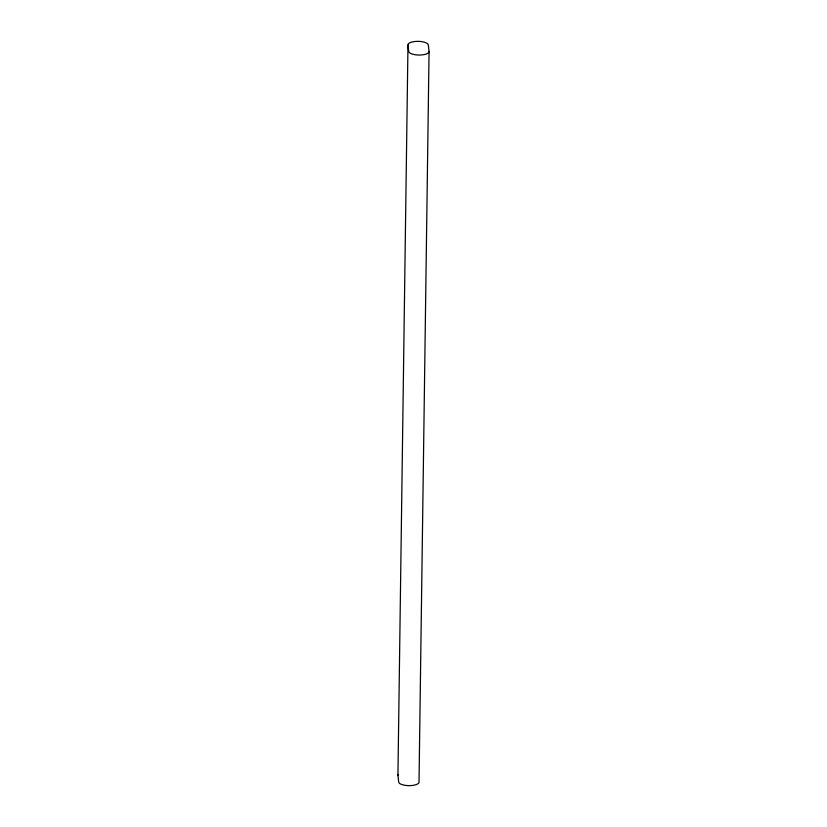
<?xml version="1.0" encoding="UTF-8"?>
<svg xmlns="http://www.w3.org/2000/svg" width="827" height="827" viewBox="0 0 827 827"><rect width="100%" height="100%" fill="white"/><g stroke="black" fill="none" stroke-linecap="round" stroke-linejoin="round"><path stroke-width="1.24" d="M397.932 775.581L407.98 44.978A10.172 3.597 0.8 0 1 417.718 41.35A10.172 3.597 0.8 0 1 428.303 44.927L429.068 51.419L419.02 782.022A10.172 3.597 0.8 0 1 409.282 785.65A10.172 3.597 0.8 0 1 398.697 782.073L397.932 775.581A10.172 3.597 0.8 0 1 398.169 774.651M407.98 44.978L408.734 51.47A10.172 3.597 0.8 0 0 419.33 55.047A10.172 3.597 0.8 0 0 429.068 51.419"/></g></svg>
